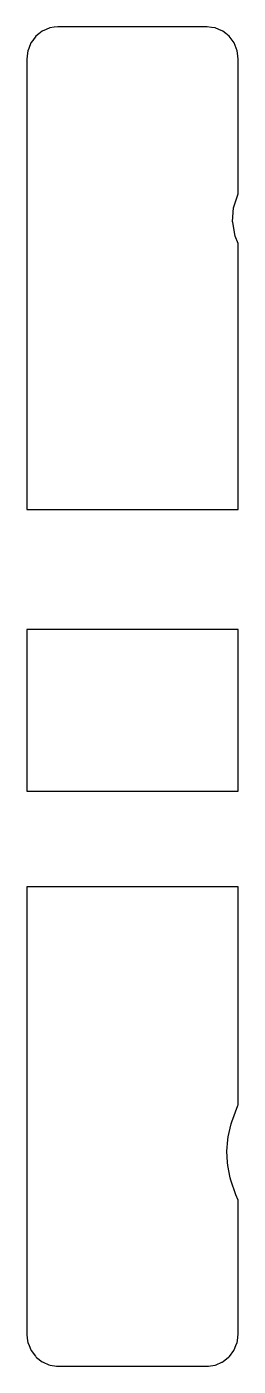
# Model space of a CAD drawing. Header units: metres. Extents: x 2.4 to 16, y -15.7 to 70.4.
import ezdxf

# ---------------------------------------------------------------- set-up
doc = ezdxf.new("R2010")
doc.units = ezdxf.units.M

msp = doc.modelspace()

# ---------------------------------------------------------------- linework, layer by layer
for p, q in [((2.986, 69.798), (2.787, 69.53)), ((3.173, 69.947), (2.986, 69.798)), ((3.4, 70.128), (3.173, 69.947)), ((3.642, 70.233), (3.4, 70.128)), ((3.882, 70.336), (3.642, 70.233)), ((4.155, 70.373), (3.882, 70.336)), ((4.4, 70.407), (4.155, 70.373)), ((9.525, 70.407), (4.4, 70.407)), ((14, 70.407), (9.525, 70.407)), ((14.274, 70.369), (14, 70.407)), ((14.518, 70.336), (14.274, 70.369)), ((14.763, 70.231), (14.518, 70.336)), ((15, 70.128), (14.763, 70.231)), ((15.193, 69.974), (15, 70.128)), ((15.414, 69.798), (15.193, 69.974)), ((15.544, 69.623), (15.414, 69.798)), ((2.468, 68.867), (2.449, 68.721)), ((2.523, 69.005), (2.468, 68.867)), ((2.668, 69.368), (2.523, 69.005)), ((2.787, 69.53), (2.668, 69.368)), ((15.732, 69.368), (15.544, 69.623)), ((15.798, 69.203), (15.732, 69.368)), ((15.932, 68.867), (15.798, 69.203)), ((15.951, 68.721), (15.932, 68.867)), ((2.449, 68.721), (2.4, 68.317)), ((2.4, 68.317), (2.4, 67.254)), ((16, 68.317), (15.951, 68.721)), ((16, 65.994), (16, 68.317)), ((2.4, 67.254), (2.4, 65.165)), ((16, 64.276), (16, 65.994)), ((2.4, 65.165), (2.4, 64.804)), ((2.4, 64.804), (2.4, 63.463)), ((16, 62.029), (16, 64.276)), ((16, 64.276), (16, 64.276)), ((2.4, 63.463), (2.4, 62.542)), ((2.4, 62.542), (2.4, 62.071)), ((2.4, 62.071), (2.4, 61.407)), ((16, 59.945), (16, 62.029)), ((2.4, 61.407), (2.4, 60.877)), ((2.4, 60.877), (2.4, 60.386)), ((2.4, 60.386), (2.4, 59.969)), ((2.4, 59.969), (2.4, 59.447)), ((2.4, 59.447), (2.4, 59.1)), ((15.717, 58.842), (16, 59.667)), ((16, 59.878), (16, 59.945)), ((16, 59.667), (16, 59.878)), ((2.4, 59.1), (2.4, 58.782)), ((2.4, 58.782), (2.4, 58.257)), ((15.632, 57.9), (15.706, 58.778)), ((15.706, 58.778), (15.717, 58.842)), ((2.4, 58.257), (2.4, 57.96)), ((2.4, 57.96), (2.4, 57.437)), ((15.645, 57.823), (15.632, 57.9)), ((15.8, 56.941), (15.645, 57.823)), ((2.4, 57.437), (2.4, 57.133)), ((2.4, 57.133), (2.4, 56.632)), ((16, 56.475), (15.8, 56.941)), ((2.4, 56.632), (2.4, 56.217)), ((2.4, 56.217), (2.4, 55.918)), ((16, 55.984), (16, 56.475)), ((16, 40.344), (16, 55.984)), ((2.4, 55.918), (2.4, 51.986)), ((2.4, 51.986), (2.4, 47.997)), ((2.4, 47.997), (2.4, 40.344)), ((2.4, 40.344), (2.4, 39.376)), ((16, 39.376), (16, 40.344)), ((2.4, 39.376), (14.492, 39.376)), ((14.492, 39.376), (16, 39.376)), ((3.908, 31.676), (2.4, 31.676)), ((2.4, 31.676), (2.4, 31.152)), ((2.4, 31.152), (2.4, 30.716)), ((16, 31.676), (3.908, 31.676)), ((16, 30.716), (16, 31.676)), ((2.4, 30.716), (2.4, 26.943)), ((16, 28.795), (16, 30.716)), ((16, 23.788), (16, 28.795)), ((2.4, 26.943), (2.4, 23.788)), ((2.4, 23.788), (2.4, 22.65)), ((16, 21.284), (16, 23.788)), ((2.4, 22.65), (2.4, 21.284)), ((2.4, 21.284), (6.332, 21.284)), ((6.332, 21.284), (16, 21.284)), ((16, 21.284), (16, 21.284)), ((12.068, 15.128), (2.4, 15.128)), ((2.4, 15.128), (2.4, 14.015)), ((16, 15.128), (12.068, 15.128)), ((16, 12.624), (16, 15.128)), ((2.4, 14.015), (2.4, 12.624)), ((2.4, 12.624), (2.4, 8.948)), ((16, 1.273), (16, 12.624)), ((16, 12.624), (16, 12.624)), ((2.4, 8.948), (2.4, 3.895)), ((2.4, 3.895), (2.4, -0.451)), ((15.584, 0.03), (15.976, 1.081)), ((15.976, 1.081), (15.98, 1.088)), ((15.98, 1.088), (16, 1.129)), ((16, 1.129), (16, 1.273)), ((15.546, -0.101), (15.584, 0.03)), ((2.4, -0.451), (2.4, -0.833)), ((2.4, -0.833), (2.4, -1.309)), ((15.348, -0.938), (15.546, -0.101)), ((2.4, -1.309), (2.4, -1.834)), ((15.262, -1.862), (15.33, -1.127)), ((15.33, -1.127), (15.348, -0.938)), ((2.4, -1.834), (2.4, -2.134)), ((2.4, -2.134), (2.4, -2.658)), ((15.301, -2.581), (15.262, -1.862)), ((15.322, -2.775), (15.301, -2.581)), ((2.4, -2.658), (2.4, -2.975)), ((2.4, -2.975), (2.4, -3.313)), ((2.4, -3.313), (2.4, -3.838)), ((15.48, -3.567), (15.322, -2.775)), ((2.4, -3.838), (2.4, -4.238)), ((2.4, -4.238), (2.4, -4.735)), ((15.524, -3.711), (15.48, -3.567)), ((15.847, -4.668), (15.524, -3.711)), ((2.4, -4.735), (2.4, -5.233)), ((16, -4.997), (15.847, -4.668)), ((16, -7.092), (16, -4.997)), ((2.4, -5.233), (2.4, -5.834)), ((2.4, -5.834), (2.4, -6.325)), ((2.4, -6.325), (2.4, -7.134)), ((2.4, -7.134), (2.4, -8.231)), ((16, -10.669), (16, -7.092)), ((2.4, -8.231), (2.4, -8.671)), ((2.4, -8.671), (2.4, -10.286)), ((2.4, -10.286), (2.4, -12.97)), ((16, -12.276), (16, -10.669)), ((16, -13.588), (16, -12.276)), ((2.4, -12.97), (2.4, -13.588)), ((2.4, -13.588), (2.4, -13.595)), ((2.4, -13.595), (2.408, -13.658)), ((2.408, -13.658), (2.456, -14.046)), ((15.944, -14.046), (16, -13.603)), ((16, -13.595), (16, -13.588)), ((16, -13.596), (16, -13.595)), ((16, -13.603), (16, -13.596)), ((16, -13.596), (16, -13.596)), ((2.456, -14.046), (2.468, -14.142)), ((2.468, -14.142), (2.475, -14.16)), ((2.475, -14.16), (2.545, -14.34)), ((2.545, -14.34), (2.661, -14.633)), ((2.661, -14.633), (2.673, -14.655)), ((15.727, -14.655), (15.739, -14.633)), ((15.739, -14.633), (15.741, -14.628)), ((15.741, -14.628), (15.855, -14.34)), ((15.855, -14.34), (15.932, -14.142)), ((15.932, -14.142), (15.944, -14.046)), ((2.673, -14.655), (2.952, -15.031)), ((2.952, -15.031), (2.987, -15.074)), ((2.987, -15.074), (3.03, -15.109)), ((3.03, -15.109), (3.38, -15.387)), ((3.38, -15.387), (3.446, -15.423)), ((3.446, -15.423), (3.828, -15.586)), ((14.572, -15.586), (14.954, -15.423)), ((14.954, -15.423), (14.974, -15.414)), ((14.974, -15.414), (14.984, -15.408)), ((14.984, -15.408), (14.988, -15.406)), ((14.988, -15.406), (14.989, -15.406)), ((14.989, -15.406), (15.02, -15.387)), ((14.989, -15.406), (14.989, -15.406)), ((14.989, -15.406), (14.989, -15.406)), ((14.989, -15.406), (14.989, -15.406)), ((15.02, -15.387), (15.038, -15.374)), ((15.038, -15.374), (15.384, -15.1)), ((15.384, -15.1), (15.398, -15.088)), ((15.398, -15.088), (15.404, -15.083)), ((15.404, -15.083), (15.405, -15.082)), ((15.405, -15.082), (15.413, -15.074)), ((15.405, -15.082), (15.405, -15.082)), ((15.405, -15.082), (15.405, -15.082)), ((15.413, -15.074), (15.422, -15.065)), ((15.422, -15.065), (15.422, -15.064)), ((15.422, -15.064), (15.423, -15.064)), ((15.422, -15.065), (15.422, -15.065)), ((15.423, -15.064), (15.424, -15.062)), ((15.424, -15.062), (15.429, -15.056)), ((15.429, -15.056), (15.438, -15.045)), ((15.438, -15.045), (15.722, -14.661)), ((15.722, -14.661), (15.725, -14.657)), ((15.725, -14.657), (15.726, -14.655)), ((15.726, -14.655), (15.727, -14.655)), ((15.727, -14.655), (15.727, -14.655)), ((15.727, -14.655), (15.727, -14.655)), ((15.727, -14.655), (15.727, -14.655)), ((15.727, -14.655), (15.727, -14.655)), ((15.727, -14.655), (15.727, -14.655)), ((3.828, -15.586), (3.911, -15.611)), ((3.911, -15.611), (4.31, -15.666)), ((4.31, -15.666), (4.4, -15.675)), ((4.4, -15.675), (11.781, -15.675)), ((11.781, -15.675), (14, -15.675)), ((14, -15.675), (14.004, -15.675)), ((14.004, -15.675), (14.004, -15.675)), ((14.004, -15.675), (14.017, -15.675)), ((14.017, -15.675), (14.09, -15.666)), ((14.09, -15.666), (14.489, -15.611)), ((14.489, -15.611), (14.5, -15.609)), ((14.5, -15.609), (14.505, -15.608)), ((14.505, -15.608), (14.507, -15.607)), ((14.507, -15.607), (14.508, -15.607)), ((14.508, -15.607), (14.572, -15.586)), ((14.508, -15.607), (14.508, -15.607)), ((14.508, -15.607), (14.508, -15.607)), ((14.508, -15.607), (14.508, -15.607))]:
    msp.add_line(p, q)

doc.saveas('drawing.dxf')
